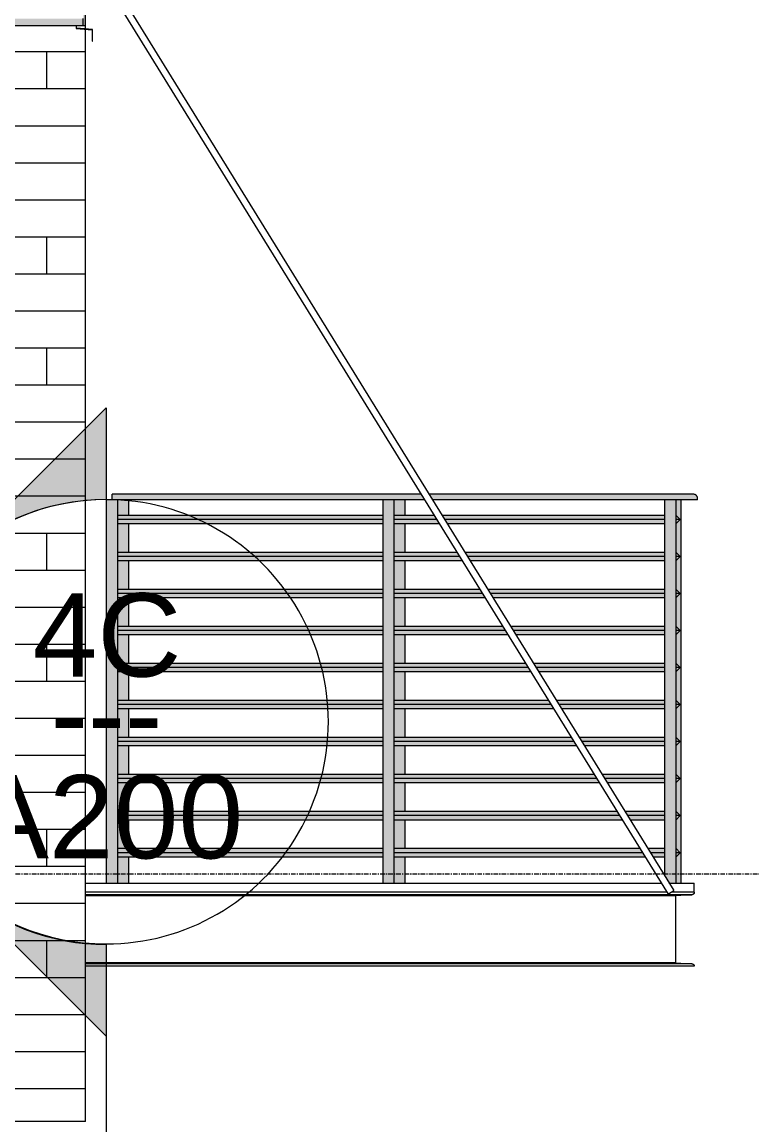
# Model space of a CAD drawing. Header units: inches. Extents: x 9661 to 16490, y -393 to 647.
# Drawn here: x 12111.2 to 12190.1, y 108.9 to 228 of the extents above; entities that cross this region are included whole.
import ezdxf

# ---------------------------------------------------------------- set-up
doc = ezdxf.new("R2010")
doc.units = ezdxf.units.IN
doc.header["$MEASUREMENT"] = 0
doc.linetypes.add('Grid Line 1_2_', pattern=[0.8749999999999999, 0.4999999999999999, -0.125, 0.125, -0.125])
for name, color, linetype, lineweight in [('A-CLNG', 13, 'Continuous', 13), ('A-CLNG-1', 55, 'Continuous', 9), ('A-CLNG-3', 13, 'Continuous', 9), ('A-FLOR-4', 55, 'Continuous', 9), ('A-FLOR-HRAL-1', 7, 'Continuous', 9), ('A-FLOR-HRAL-2', 55, 'Continuous', 9), ('A-FLOR-HRAL-4', 9, 'Continuous', 9), ('A-FLOR-LEVL-1', 51, 'Grid Line 1_2_', 9), ('A-WALL-11', 113, 'Continuous', 9), ('A-WALL-5', 55, 'Continuous', 9), ('A-WALL-7', 251, 'Continuous', 5), ('A-WALL-PATT-1', 55, 'Continuous', 9), ('G-ANNO-SYMB', 111, 'Continuous', 9), ('S-BEAM-3', 55, 'Continuous', 9)]:
    doc.layers.add(name, color=color, linetype=linetype, lineweight=lineweight)
doc.styles.add('Arial', font='arial.ttf', dxfattribs={"height": 8.999999999999991})
doc.styles.add('Century Gothic', font='ufonts.com_century-gothic.ttf', dxfattribs={"height": 8.999999999999991})

# ---------------------------------------------------------------- blocks, each defined once
blk = doc.blocks.new('Basic Wall _ EXT - FIBER CEMENT - LARGE - ___-2505162-BUILDING SECTION - EAST_WEST - LOOKING NORTH')
at = {"layer": 'A-WALL-5'}
for p, q in [((12117.08939611049, 227.6249999999442), (12117.08939611049, 227.3102801826326)), ((12117.12064611049, 227.3389155318204), (12117.12064611049, 227.6249999999442)), ((12117.08939611049, 227.3102801826326), (12118.80814611049, 227.1599090421971)), ((12118.83939611049, 227.1885443913852), (12117.12064611049, 227.3389155318204)), ((12118.80814611049, 227.1599090421971), (12118.80814611049, 225.9385443913852)), ((12118.83939611049, 225.9385443913852), (12118.83939611049, 227.1885443913852)), ((12118.80814611049, 225.9385443913852), (12118.83939611049, 225.9385443913852))]:
    blk.add_line(p, q, dxfattribs=at)
blk = doc.blocks.new('Railing - Baluster_01-2700443-BUILDING SECTION - EAST_WEST - LOOKING NORTH')
at = {"layer": 'A-FLOR-HRAL-4'}
h = blk.add_hatch(color=256, dxfattribs=at)
h.paths.add_polyline_path([(12151.39549847273, 266.9999999999443), (12152.57660083494, 266.9999999999443), (12152.57660083494, 269.8034791117408), (12151.39549847273, 269.8034791117408)], flags=0)
h.paths.add_polyline_path([(12151.39549847273, 270.7499999999442), (12152.57660083494, 270.7499999999442), (12152.57660083494, 273.8034791117408), (12151.39549847273, 273.8034791117408)], flags=0)
h.paths.add_polyline_path([(12152.57660083494, 274.7499999999443), (12152.57660083494, 277.8034791117409), (12151.39549847273, 277.8034791117409), (12151.39549847273, 274.7499999999443)], flags=0)
h.paths.add_polyline_path([(12151.39549847273, 278.7499999999442), (12152.57660083494, 278.7499999999442), (12152.57660083494, 281.8034791117408), (12151.39549847273, 281.8034791117408)], flags=0)
h.paths.add_polyline_path([(12151.39549847273, 282.7499999999442), (12152.57660083494, 282.7499999999442), (12152.57660083494, 285.803479111741), (12151.39549847273, 285.803479111741)], flags=0)
h.paths.add_polyline_path([(12152.57660083494, 286.7499999999443), (12152.57660083494, 289.8034791117409), (12151.39549847273, 289.8034791117409), (12151.39549847273, 286.7499999999443)], flags=0)
h.paths.add_polyline_path([(12151.39549847273, 290.7499999999442), (12152.57660083494, 290.7499999999442), (12152.57660083494, 293.803479111741), (12151.39549847273, 293.803479111741)], flags=0)
h.paths.add_polyline_path([(12151.39549847273, 294.7499999999442), (12152.57660083494, 294.7499999999442), (12152.57660083494, 297.803479111741), (12151.39549847273, 297.803479111741)], flags=0)
h.paths.add_polyline_path([(12151.39549847273, 298.7499999999442), (12152.57660083494, 298.7499999999442), (12152.57660083494, 301.8034791117408), (12151.39549847273, 301.8034791117408), (12151.39549847273, 299.6437905928996)], flags=0)
h.paths.add_polyline_path([(12152.57660083494, 302.7499999999444), (12152.57660083494, 305.803479111741), (12151.39549847273, 305.803479111741), (12151.39549847273, 302.7499999999444), (12151.96903900601, 302.7499999999444)], flags=0)
h.paths.add_polyline_path([(12152.57660083494, 306.7499999999442), (12152.57660083494, 308.4048363118051), (12151.39549847273, 308.4048363118051), (12151.39549847273, 306.7499999999442), (12151.96903900601, 306.7499999999442)], flags=0)
at = {"layer": 'A-FLOR-HRAL-2'}
for p, q in [((12152.57660083494, 308.4048363118048), (12152.57660083494, 306.7499999999438)), ((12152.57660083494, 305.8034791117411), (12152.57660083494, 302.7499999999438)), ((12152.57660083494, 301.8034791117411), (12152.57660083494, 298.7499999999439)), ((12152.57660083494, 297.8034791117411), (12152.57660083494, 294.7499999999438)), ((12152.57660083494, 293.803479111741), (12152.57660083494, 290.7499999999438)), ((12152.57660083494, 289.8034791117411), (12152.57660083494, 286.7499999999439)), ((12152.57660083494, 285.8034791117411), (12152.57660083494, 282.7499999999438)), ((12152.57660083494, 281.803479111741), (12152.57660083494, 278.7499999999438)), ((12152.57660083494, 277.8034791117412), (12152.57660083494, 274.749999999944)), ((12152.57660083494, 273.8034791117411), (12152.57660083494, 270.7499999999437)), ((12152.57660083494, 269.8034791117411), (12152.57660083494, 266.9999999999439))]:
    blk.add_line(p, q, dxfattribs=at)
blk = doc.blocks.new('Railing - Baluster_01-V124-BUILDING SECTION - EAST_WEST - LOOKING NORTH')
at = {"layer": 'A-FLOR-HRAL-4'}
blk.add_hatch(color=256, dxfattribs=at).paths.add_polyline_path([(12182.42994729162, 266.9999999999443), (12182.42994729162, 308.4048363118049), (12181.83939611051, 308.4048363118049), (12181.83939611051, 306.7499999999442), (12182.31265655462, 306.2767395558431), (12181.83939611051, 305.803479111741), (12181.83939611052, 302.7499999999444), (12182.31265655462, 302.276739555843), (12181.83939611052, 301.8034791117408), (12181.83939611052, 298.7499999999442), (12182.31265655462, 298.276739555843), (12181.83939611052, 297.803479111741), (12181.83939611052, 294.7499999999442), (12182.31265655462, 294.2767395558431), (12181.83939611052, 293.803479111741), (12181.83939611052, 290.7499999999442), (12182.31265655462, 290.276739555843), (12181.83939611052, 289.8034791117409), (12181.83939611052, 286.7499999999443), (12182.31265655462, 286.276739555843), (12181.83939611052, 285.803479111741), (12181.83939611052, 282.7499999999442), (12182.31265655462, 282.2767395558431), (12181.83939611052, 281.8034791117408), (12181.83939611052, 278.7499999999442), (12182.31265655462, 278.276739555843), (12181.83939611052, 277.8034791117409), (12181.83939611052, 274.7499999999443), (12182.31265655462, 274.276739555843), (12181.83939611052, 273.8034791117408), (12181.83939611052, 270.7499999999442), (12182.31265655462, 270.2767395558431), (12181.83939611052, 269.8034791117408), (12181.83939611052, 266.9999999999443), (12182.31265655462, 266.9999999999443)], flags=0)
at = {"layer": 'A-FLOR-HRAL-2'}
blk.add_line((12182.42994729162, 266.999999999944), (12182.42994729162, 308.4048363118048), dxfattribs=at)
blk = doc.blocks.new('Railing - Baluster_01-V125-BUILDING SECTION - EAST_WEST - LOOKING NORTH')
at = {"layer": 'A-FLOR-HRAL-4'}
blk.add_hatch(color=256, dxfattribs=at).paths.add_polyline_path([(12151.39549847273, 266.9999999999443), (12151.39549847273, 308.4048363118051), (12150.21439611053, 308.4048363118051), (12150.21439611053, 266.9999999999443)], flags=0)
at = {"layer": 'A-FLOR-HRAL-2'}
for p, q in [((12150.21439611053, 266.9999999999441), (12150.21439611053, 308.4048363118048)), ((12151.39549847273, 308.4048363118048), (12151.39549847273, 266.9999999999439))]:
    blk.add_line(p, q, dxfattribs=at)
blk = doc.blocks.new('Railing - Baluster_01-V126-BUILDING SECTION - EAST_WEST - LOOKING NORTH')
at = {"layer": 'A-FLOR-HRAL-4'}
blk.add_hatch(color=256, dxfattribs=at).paths.add_polyline_path([(12181.50892399694, 266.9999999999443), (12181.83939611051, 266.9999999999443), (12181.83939611051, 308.4048363118049), (12180.65829374831, 308.4048363118049), (12180.65829374831, 267.8180114331251), (12181.18987217022, 266.9999999999443), (12181.43197477271, 266.9999999999443)], flags=0)
at = {"layer": 'A-FLOR-HRAL-2'}
for p, q in [((12180.65829374831, 267.8176209059636), (12180.65829374831, 308.4048363118048)), ((12181.83939611052, 308.4048363118048), (12181.83939611052, 266.999999999944))]:
    blk.add_line(p, q, dxfattribs=at)
blk = doc.blocks.new('Railing - Baluster_01-V127-BUILDING SECTION - EAST_WEST - LOOKING NORTH')
at = {"layer": 'A-FLOR-HRAL-4'}
blk.add_hatch(color=256, dxfattribs=at).paths.add_polyline_path([(12121.54215201605, 266.9999999999444), (12121.54215201605, 308.4048363118051), (12120.36104965385, 308.4048363118051), (12120.36104965385, 266.9999999999444)], flags=0)
at = {"layer": 'A-FLOR-HRAL-2'}
for p, q in [((12120.36104965385, 266.9999999999442), (12120.36104965385, 308.404836311805)), ((12120.95160083495, 308.404836311805), (12120.36104965385, 308.404836311805)), ((12121.54215201605, 308.404836311805), (12121.54215201605, 266.9999999999442))]:
    blk.add_line(p, q, dxfattribs=at)
blk = doc.blocks.new('Railing - Railing-3286869-BUILDING SECTION - EAST_WEST - LOOKING NORTH')
at = {"layer": 'A-FLOR-HRAL-1'}
h = blk.add_hatch(color=256, dxfattribs=at)
h.paths.add_polyline_path([(12181.8393961105, 176.5275590550625), (12184.20160083491, 176.5275590550625), (12184.13830575009, 176.7637795275039), (12183.96538036251, 176.9367049151181), (12183.72915989003, 176.9999999999441), (12155.24630319623, 176.9624380313074), (12155.51489705813, 176.5275590550624), (12181.2488449294, 176.5275590550625)], flags=0)
h.paths.add_polyline_path([(12120.95160083494, 176.5275590550623), (12154.63337883303, 176.5275590550624), (12154.34158561047, 176.999999999944), (12120.95160083494, 176.98390196512), (12120.95160083494, 176.6498357692841)], flags=0)
h = blk.add_hatch(color=256, dxfattribs=at)
h.paths.add_polyline_path([(12142.11097650601, 176.4048363118049), (12154.70917595673, 176.4048363118049), (12154.63337883303, 176.5275590550624), (12120.95160083494, 176.5275590550623), (12120.95160083494, 176.4048363118048), (12122.72325437825, 176.4048363118048)], flags=0)
h.paths.add_polyline_path([(12155.59069418182, 176.4048363118049), (12184.20160083491, 176.404836311805), (12184.20160083491, 176.5275590550625), (12155.51489705813, 176.5275590550624)], flags=0)
h = blk.add_hatch(color=256, dxfattribs=at)
h.paths.add_polyline_path([(12152.57660083493, 174.2767395558429), (12156.02355020198, 174.2767395558429), (12155.73125083294, 174.7499999999444), (12151.39549847272, 174.7499999999444), (12151.39549847272, 174.2767395558429), (12151.96903900601, 174.2767395558429)], flags=0)
h.paths.add_polyline_path([(12182.31265655461, 174.276739555843), (12181.8393961105, 174.7499999999444), (12181.8393961105, 174.276739555843)], flags=0)
h.paths.add_polyline_path([(12122.39485150601, 174.2767395558429), (12150.21439611052, 174.2767395558429), (12150.21439611052, 174.7499999999444), (12121.54215201604, 174.7499999999443), (12121.54215201604, 174.2767395558429)], flags=0)
h.paths.add_polyline_path([(12180.6582937483, 174.276739555843), (12180.6582937483, 174.7499999999444), (12156.61276905803, 174.7499999999444), (12156.90506842708, 174.2767395558429), (12161.82710150601, 174.2767395558429)], flags=0)
h = blk.add_hatch(color=256, dxfattribs=at)
h.paths.add_polyline_path([(12151.96903900601, 173.8034791117415), (12156.31584957102, 173.8034791117415), (12156.02355020198, 174.2767395558429), (12151.39549847272, 174.2767395558429), (12151.39549847272, 173.8034791117415)], flags=0)
h.paths.add_polyline_path([(12122.72325437825, 173.8034791117415), (12150.21439611052, 173.8034791117415), (12150.21439611052, 174.2767395558429), (12121.54215201604, 174.2767395558429), (12121.54215201604, 173.8034791117415), (12122.39485150601, 173.8034791117415)], flags=0)
h.paths.add_polyline_path([(12181.8393961105, 173.8034791117416), (12182.31265655461, 174.276739555843), (12181.8393961105, 174.276739555843)], flags=0)
h.paths.add_polyline_path([(12161.82710150601, 173.8034791117415), (12180.6582937483, 173.8034791117416), (12180.6582937483, 174.276739555843), (12156.90506842708, 174.2767395558429), (12157.19736779612, 173.8034791117415)], flags=0)
h = blk.add_hatch(color=256, dxfattribs=at)
h.paths.add_polyline_path([(12121.54215201604, 170.2767395558429), (12150.21439611052, 170.276739555843), (12150.21439611052, 170.7499999999442), (12121.54215201604, 170.7499999999442)], flags=0)
h.paths.add_polyline_path([(12182.31265655461, 170.2767395558431), (12181.8393961105, 170.7499999999443), (12181.8393961105, 170.2767395558431)], flags=0)
h.paths.add_polyline_path([(12180.6582937483, 170.2767395558431), (12180.6582937483, 170.7499999999443), (12159.0832850091, 170.7499999999442), (12159.37558437814, 170.276739555843), (12161.82710150601, 170.276739555843)], flags=0)
h.paths.add_polyline_path([(12151.39549847272, 170.276739555843), (12158.49406615305, 170.276739555843), (12158.20176678401, 170.7499999999442), (12151.39549847272, 170.7499999999442)], flags=0)
h = blk.add_hatch(color=256, dxfattribs=at)
h.paths.add_polyline_path([(12121.54215201604, 169.8034791117415), (12150.21439611052, 169.8034791117416), (12150.21439611052, 170.276739555843), (12121.54215201604, 170.2767395558429)], flags=0)
h.paths.add_polyline_path([(12181.8393961105, 169.8034791117417), (12182.31265655461, 170.2767395558431), (12181.8393961105, 170.2767395558431)], flags=0)
h.paths.add_polyline_path([(12161.82710150601, 169.8034791117416), (12180.6582937483, 169.8034791117417), (12180.6582937483, 170.2767395558431), (12159.37558437814, 170.276739555843), (12159.66788374718, 169.8034791117416)], flags=0)
h.paths.add_polyline_path([(12151.39549847272, 169.8034791117416), (12158.78636552209, 169.8034791117416), (12158.49406615305, 170.276739555843), (12151.39549847272, 170.276739555843)], flags=0)
h = blk.add_hatch(color=256, dxfattribs=at)
h.paths.add_polyline_path([(12151.39549847272, 166.2767395558431), (12160.96458210411, 166.276739555843), (12160.67228273507, 166.7499999999443), (12151.39549847272, 166.7499999999443)], flags=0)
h.paths.add_polyline_path([(12182.31265655461, 166.2767395558431), (12181.8393961105, 166.7499999999444), (12181.8393961105, 166.2767395558431)], flags=0)
h.paths.add_polyline_path([(12122.39485150601, 166.276739555843), (12150.21439611052, 166.2767395558431), (12150.21439611052, 166.7499999999443), (12121.54215201604, 166.7499999999442), (12121.54215201604, 166.276739555843)], flags=0)
h.paths.add_polyline_path([(12180.6582937483, 166.2767395558431), (12180.6582937483, 166.7499999999444), (12161.55380096017, 166.7499999999443), (12161.84610032921, 166.276739555843)], flags=0)
h = blk.add_hatch(color=256, dxfattribs=at)
h.paths.add_polyline_path([(12121.54215201604, 165.8034791117416), (12150.21439611052, 165.8034791117416), (12150.21439611052, 166.2767395558431), (12121.54215201604, 166.276739555843)], flags=0)
h.paths.add_polyline_path([(12181.8393961105, 165.8034791117417), (12182.31265655461, 166.2767395558431), (12181.8393961105, 166.2767395558431)], flags=0)
h.paths.add_polyline_path([(12180.6582937483, 165.8034791117417), (12180.6582937483, 166.2767395558431), (12161.84610032921, 166.276739555843), (12162.13839969825, 165.8034791117416)], flags=0)
h.paths.add_polyline_path([(12151.39549847272, 165.8034791117416), (12161.25688147315, 165.8034791117416), (12160.96458210411, 166.276739555843), (12151.39549847272, 166.2767395558431)], flags=0)
h = blk.add_hatch(color=256, dxfattribs=at)
h.paths.add_polyline_path([(12121.54215201604, 162.2767395558429), (12150.21439611052, 162.2767395558429), (12150.21439611052, 162.7499999999442), (12121.54215201604, 162.7499999999441)], flags=0)
h.paths.add_polyline_path([(12182.31265655461, 162.276739555843), (12181.8393961105, 162.7499999999443), (12181.8393961105, 162.276739555843)], flags=0)
h.paths.add_polyline_path([(12180.6582937483, 162.276739555843), (12180.6582937483, 162.7499999999443), (12164.02431691123, 162.7499999999442), (12164.31661628027, 162.2767395558429)], flags=0)
h.paths.add_polyline_path([(12151.39549847272, 162.2767395558429), (12163.43509805518, 162.2767395558429), (12163.14279868614, 162.7499999999442), (12151.39549847272, 162.7499999999442)], flags=0)
h = blk.add_hatch(color=256, dxfattribs=at)
h.paths.add_polyline_path([(12121.54215201604, 161.8034791117415), (12150.21439611052, 161.8034791117415), (12150.21439611052, 162.2767395558429), (12121.54215201604, 162.2767395558429)], flags=0)
h.paths.add_polyline_path([(12181.8393961105, 161.8034791117416), (12182.31265655461, 162.276739555843), (12181.8393961105, 162.276739555843)], flags=0)
h.paths.add_polyline_path([(12180.6582937483, 161.8034791117416), (12180.6582937483, 162.276739555843), (12164.31661628027, 162.2767395558429), (12164.60891564931, 161.8034791117415)], flags=0)
h.paths.add_polyline_path([(12152.57660083493, 161.8034791117415), (12163.72739742422, 161.8034791117415), (12163.43509805518, 162.2767395558429), (12151.39549847272, 162.2767395558429), (12151.39549847272, 161.8034791117415)], flags=0)
h = blk.add_hatch(color=256, dxfattribs=at)
h.paths.add_polyline_path([(12181.8393961105, 158.2767395558431), (12182.31265655461, 158.2767395558431), (12181.8393961105, 158.7499999999443)], flags=0)
h.paths.add_polyline_path([(12122.39485150601, 158.2767395558429), (12150.21439611052, 158.276739555843), (12150.21439611052, 158.7499999999442), (12121.54215201604, 158.7499999999442), (12121.54215201604, 158.2767395558429)], flags=0)
h.paths.add_polyline_path([(12166.78713223134, 158.2767395558429), (12180.6582937483, 158.2767395558431), (12180.6582937483, 158.7499999999443), (12166.4948328623, 158.7499999999442)], flags=0)
h.paths.add_polyline_path([(12151.39549847272, 158.276739555843), (12165.90561400624, 158.2767395558429), (12165.6133146372, 158.7499999999442), (12151.39549847272, 158.7499999999442)], flags=0)
h = blk.add_hatch(color=256, dxfattribs=at)
h.paths.add_polyline_path([(12121.54215201604, 157.8034791117414), (12150.21439611052, 157.8034791117414), (12150.21439611052, 158.276739555843), (12121.54215201604, 158.2767395558429)], flags=0)
h.paths.add_polyline_path([(12181.8393961105, 157.8034791117415), (12182.31265655461, 158.2767395558431), (12181.8393961105, 158.2767395558431)], flags=0)
h.paths.add_polyline_path([(12180.6582937483, 157.8034791117415), (12180.6582937483, 158.2767395558431), (12166.78713223134, 158.2767395558429), (12167.07943160038, 157.8034791117414)], flags=0)
h.paths.add_polyline_path([(12152.57660083493, 157.8034791117414), (12166.19791337528, 157.8034791117414), (12165.90561400624, 158.2767395558429), (12151.39549847272, 158.276739555843), (12151.39549847272, 157.8034791117414)], flags=0)
h = blk.add_hatch(color=256, dxfattribs=at)
h.paths.add_polyline_path([(12121.54215201604, 154.2767395558428), (12150.21439611052, 154.2767395558429), (12150.21439611052, 154.7499999999443), (12121.54215201604, 154.7499999999442)], flags=0)
h.paths.add_polyline_path([(12182.31265655461, 154.276739555843), (12181.8393961105, 154.7499999999444), (12181.8393961105, 154.276739555843)], flags=0)
h.paths.add_polyline_path([(12180.6582937483, 154.276739555843), (12180.6582937483, 154.7499999999444), (12168.96534881336, 154.7499999999442), (12169.2576481824, 154.2767395558428)], flags=0)
h.paths.add_polyline_path([(12151.39549847272, 154.2767395558429), (12168.37612995731, 154.2767395558428), (12168.08383058827, 154.7499999999442), (12151.39549847272, 154.7499999999443)], flags=0)
h = blk.add_hatch(color=256, dxfattribs=at)
h.paths.add_polyline_path([(12121.54215201604, 153.8034791117416), (12150.21439611052, 153.8034791117416), (12150.21439611052, 154.2767395558429), (12121.54215201604, 154.2767395558428)], flags=0)
h.paths.add_polyline_path([(12181.8393961105, 153.8034791117417), (12182.31265655461, 154.276739555843), (12181.8393961105, 154.276739555843)], flags=0)
h.paths.add_polyline_path([(12180.6582937483, 153.8034791117417), (12180.6582937483, 154.276739555843), (12169.2576481824, 154.2767395558428), (12169.54994755144, 153.8034791117416)], flags=0)
h.paths.add_polyline_path([(12151.39549847272, 153.8034791117416), (12168.66842932635, 153.8034791117416), (12168.37612995731, 154.2767395558428), (12151.39549847272, 154.2767395558429)], flags=0)
h = blk.add_hatch(color=256, dxfattribs=at)
h.paths.add_polyline_path([(12152.57660083493, 150.2767395558429), (12170.84664590838, 150.2767395558429), (12170.55434653933, 150.7499999999441), (12151.39549847272, 150.7499999999442), (12151.39549847272, 150.2767395558429)], flags=0)
h.paths.add_polyline_path([(12182.31265655461, 150.276739555843), (12181.8393961105, 150.7499999999443), (12181.8393961105, 150.276739555843)], flags=0)
h.paths.add_polyline_path([(12122.39485150601, 150.2767395558429), (12150.21439611052, 150.2767395558429), (12150.21439611052, 150.7499999999442), (12121.54215201604, 150.7499999999441), (12121.54215201604, 150.2767395558429)], flags=0)
h.paths.add_polyline_path([(12180.6582937483, 150.276739555843), (12180.6582937483, 150.7499999999443), (12171.43586476443, 150.7499999999441), (12171.72816413347, 150.2767395558429)], flags=0)
h = blk.add_hatch(color=256, dxfattribs=at)
h.paths.add_polyline_path([(12181.8393961105, 149.8034791117416), (12182.31265655461, 150.276739555843), (12181.8393961105, 150.276739555843)], flags=0)
h.paths.add_polyline_path([(12122.72325437825, 149.8034791117415), (12150.21439611052, 149.8034791117415), (12150.21439611052, 150.2767395558429), (12121.54215201604, 150.2767395558429), (12121.54215201604, 149.8034791117415), (12122.39485150601, 149.8034791117415)], flags=0)
h.paths.add_polyline_path([(12180.6582937483, 149.8034791117416), (12180.6582937483, 150.276739555843), (12171.72816413347, 150.2767395558429), (12172.02046350251, 149.8034791117414)], flags=0)
h.paths.add_polyline_path([(12161.82710150601, 149.8034791117415), (12171.13894527741, 149.8034791117414), (12170.84664590838, 150.2767395558429), (12151.39549847272, 150.2767395558429), (12151.39549847272, 149.8034791117415), (12152.57660083493, 149.8034791117415)], flags=0)
h = blk.add_hatch(color=256, dxfattribs=at)
h.paths.add_polyline_path([(12121.54215201604, 146.2767395558429), (12150.21439611052, 146.276739555843), (12150.21439611052, 146.7499999999442), (12121.54215201604, 146.7499999999442)], flags=0)
h.paths.add_polyline_path([(12182.31265655461, 146.2767395558431), (12181.8393961105, 146.7499999999443), (12181.8393961105, 146.2767395558431)], flags=0)
h.paths.add_polyline_path([(12180.6582937483, 146.2767395558431), (12180.6582937483, 146.7499999999443), (12173.9063807155, 146.7499999999443), (12174.19868008454, 146.2767395558431)], flags=0)
h.paths.add_polyline_path([(12151.39549847272, 146.276739555843), (12173.31716185944, 146.2767395558429), (12173.0248624904, 146.7499999999442), (12151.39549847272, 146.7499999999442)], flags=0)
h = blk.add_hatch(color=256, dxfattribs=at)
h.paths.add_polyline_path([(12181.8393961105, 145.8034791117415), (12182.31265655461, 146.2767395558431), (12181.8393961105, 146.2767395558431)], flags=0)
h.paths.add_polyline_path([(12122.72325437825, 145.8034791117414), (12150.21439611052, 145.8034791117414), (12150.21439611052, 146.276739555843), (12121.54215201604, 146.2767395558429), (12121.54215201604, 145.8034791117414), (12122.39485150601, 145.8034791117414)], flags=0)
h.paths.add_polyline_path([(12180.6582937483, 145.8034791117415), (12180.6582937483, 146.2767395558431), (12174.19868008454, 146.2767395558431), (12174.49097945358, 145.8034791117415)], flags=0)
h.paths.add_polyline_path([(12161.82710150601, 145.8034791117414), (12173.60946122848, 145.8034791117413), (12173.31716185944, 146.2767395558429), (12151.39549847272, 146.276739555843), (12151.39549847272, 145.8034791117414), (12152.57660083493, 145.8034791117414)], flags=0)
h = blk.add_hatch(color=256, dxfattribs=at)
h.paths.add_polyline_path([(12161.82710150601, 142.2767395558429), (12175.78767781051, 142.276739555843), (12175.49537844147, 142.7499999999444), (12151.39549847272, 142.7499999999443), (12151.39549847272, 142.2767395558429), (12152.57660083493, 142.2767395558429)], flags=0)
h.paths.add_polyline_path([(12182.31265655461, 142.276739555843), (12181.8393961105, 142.7499999999444), (12181.8393961105, 142.276739555843)], flags=0)
h.paths.add_polyline_path([(12150.21439611052, 142.2767395558429), (12150.21439611052, 142.7499999999443), (12121.54215201604, 142.7499999999442), (12121.54215201604, 142.2767395558428), (12122.72325437825, 142.2767395558428)], flags=0)
h.paths.add_polyline_path([(12180.6582937483, 142.276739555843), (12180.6582937483, 142.7499999999444), (12176.37689666656, 142.7499999999444), (12176.6691960356, 142.276739555843)], flags=0)
h = blk.add_hatch(color=256, dxfattribs=at)
h.paths.add_polyline_path([(12161.82710150601, 141.8034791117414), (12176.07997717955, 141.8034791117416), (12175.78767781051, 142.276739555843), (12151.39549847272, 142.2767395558429), (12151.39549847272, 141.8034791117415), (12152.57660083493, 141.8034791117415)], flags=0)
h.paths.add_polyline_path([(12150.21439611052, 141.8034791117415), (12150.21439611052, 142.2767395558429), (12121.54215201604, 142.2767395558428), (12121.54215201604, 141.8034791117414), (12122.72325437825, 141.8034791117414)], flags=0)
h.paths.add_polyline_path([(12181.8393961105, 141.8034791117416), (12182.31265655461, 142.276739555843), (12181.8393961105, 142.276739555843)], flags=0)
h.paths.add_polyline_path([(12180.6582937483, 141.8034791117416), (12180.6582937483, 142.276739555843), (12176.6691960356, 142.276739555843), (12176.96149540464, 141.8034791117416)], flags=0)
h = blk.add_hatch(color=256, dxfattribs=at)
h.paths.add_polyline_path([(12121.54215201604, 138.2767395558429), (12150.21439611052, 138.276739555843), (12150.21439611052, 138.7499999999442), (12121.54215201604, 138.7499999999441)], flags=0)
h.paths.add_polyline_path([(12182.31265655461, 138.276739555843), (12181.8393961105, 138.7499999999443), (12181.8393961105, 138.276739555843)], flags=0)
h.paths.add_polyline_path([(12180.6582937483, 138.276739555843), (12180.6582937483, 138.7499999999443), (12178.84741261763, 138.7499999999443), (12179.13971198667, 138.276739555843)], flags=0)
h.paths.add_polyline_path([(12171.68516400601, 138.2767395558429), (12178.25819376157, 138.276739555843), (12177.96589439253, 138.7499999999443), (12151.39549847272, 138.7499999999442), (12151.39549847272, 138.276739555843), (12161.82710150601, 138.2767395558429)], flags=0)
h = blk.add_hatch(color=256, dxfattribs=at)
h.paths.add_polyline_path([(12161.82710150601, 137.8034791117415), (12178.55049313061, 137.8034791117416), (12178.25819376157, 138.276739555843), (12151.39549847272, 138.276739555843), (12151.39549847272, 137.8034791117416), (12152.57660083493, 137.8034791117416)], flags=0)
h.paths.add_polyline_path([(12150.21439611052, 137.8034791117416), (12150.21439611052, 138.276739555843), (12121.54215201604, 138.2767395558429), (12121.54215201604, 137.8034791117415), (12122.72325437825, 137.8034791117415)], flags=0)
h.paths.add_polyline_path([(12181.8393961105, 137.8034791117416), (12182.31265655461, 138.276739555843), (12181.8393961105, 138.276739555843)], flags=0)
h.paths.add_polyline_path([(12179.43201135571, 137.8034791117416), (12180.6582937483, 137.8034791117416), (12180.6582937483, 138.276739555843), (12179.13971198667, 138.276739555843), (12179.22942967699, 138.1314780928995)], flags=0)
at = {"layer": 'A-FLOR-HRAL-2'}
for p, q in [((12154.35660411303, 176.9999999999442), (12120.95160083494, 176.9999999999441)), ((12120.95160083494, 176.5275590550623), (12120.95160083494, 176.9999999999442)), ((12120.95160083494, 176.4048363118051), (12120.95160083494, 176.5275590550623)), ((12154.72419445929, 176.404836311805), (12120.95160083494, 176.4048363118051)), ((12183.72915989003, 176.9999999999441), (12155.208085333, 176.9999999999442)), ((12184.20160083491, 176.4048363118049), (12155.57567567925, 176.404836311805)), ((12184.20160083491, 176.4048363118049), (12184.20160083491, 176.5275590550621)), ((12121.54215201604, 174.7499999999443), (12150.21439611052, 174.7499999999442)), ((12150.21439611052, 174.2767395558429), (12121.54215201604, 174.276739555843)), ((12151.39549847272, 174.7499999999442), (12155.73125083294, 174.7499999999441)), ((12156.02355020198, 174.2767395558429), (12151.39549847272, 174.2767395558429)), ((12156.60678493769, 174.7499999999441), (12180.6582937483, 174.749999999944)), ((12180.6582937483, 174.2767395558428), (12156.89915411743, 174.2767395558429)), ((12182.3126565546, 174.2767395558431), (12181.8393961105, 174.7499999999439)), ((12181.8393961105, 173.8034791117416), (12182.31265655461, 174.2767395558433)), ((12182.3126565546, 174.2767395558428), (12181.8393961105, 174.2767395558428)), ((12150.21439611052, 173.8034791117417), (12121.54215201604, 173.8034791117418)), ((12156.31584957102, 173.8034791117416), (12151.39549847272, 173.8034791117417)), ((12180.6582937483, 173.8034791117416), (12157.19152329717, 173.8034791117416)), ((12121.54215201604, 170.7499999999442), (12150.21439611052, 170.7499999999442)), ((12151.39549847272, 170.7499999999442), (12158.20176678401, 170.7499999999441)), ((12159.07789092919, 170.7499999999441), (12180.6582937483, 170.749999999944)), ((12182.3126565546, 170.2767395558431), (12181.8393961105, 170.7499999999439)), ((12150.21439611052, 170.2767395558429), (12121.54215201604, 170.276739555843)), ((12150.21439611052, 169.8034791117417), (12121.54215201604, 169.8034791117418)), ((12158.49406615304, 170.2767395558429), (12151.39549847272, 170.2767395558429)), ((12158.78636552209, 169.8034791117416), (12151.39549847272, 169.8034791117417)), ((12180.6582937483, 170.2767395558428), (12159.37026010893, 170.2767395558429)), ((12180.6582937483, 169.8034791117416), (12159.66262928867, 169.8034791117416)), ((12181.8393961105, 169.8034791117416), (12182.31265655461, 170.2767395558433)), ((12182.3126565546, 170.2767395558428), (12181.8393961105, 170.2767395558428)), ((12121.54215201604, 166.7499999999442), (12150.21439611052, 166.7499999999441)), ((12150.21439611052, 166.2767395558429), (12121.54215201604, 166.276739555843)), ((12150.21439611052, 165.8034791117416), (12121.54215201604, 165.8034791117418)), ((12151.39549847272, 166.7499999999441), (12160.67228273507, 166.7499999999441)), ((12160.96458210411, 166.2767395558429), (12151.39549847272, 166.2767395558429)), ((12161.25688147315, 165.8034791117416), (12151.39549847272, 165.8034791117416)), ((12161.54899692069, 166.7499999999441), (12180.6582937483, 166.749999999944)), ((12180.6582937483, 166.2767395558428), (12161.84136610043, 166.2767395558429)), ((12180.6582937483, 165.8034791117416), (12162.13373528017, 165.8034791117416)), ((12182.3126565546, 166.2767395558431), (12181.8393961105, 166.7499999999439)), ((12181.8393961105, 165.8034791117416), (12182.31265655461, 166.2767395558433)), ((12182.3126565546, 166.2767395558428), (12181.8393961105, 166.2767395558428)), ((12121.54215201604, 162.7499999999443), (12150.21439611052, 162.7499999999442)), ((12150.21439611052, 162.2767395558429), (12121.54215201604, 162.276739555843)), ((12151.39549847272, 162.7499999999442), (12163.14279868614, 162.7499999999441)), ((12163.43509805518, 162.2767395558429), (12151.39549847272, 162.2767395558429)), ((12164.02010291219, 162.7499999999441), (12180.6582937483, 162.749999999944)), ((12180.6582937483, 162.2767395558428), (12164.31247209193, 162.2767395558429)), ((12182.3126565546, 162.2767395558431), (12181.8393961105, 162.7499999999439)), ((12181.8393961105, 161.8034791117416), (12182.31265655461, 162.2767395558433)), ((12182.3126565546, 162.2767395558428), (12181.8393961105, 162.2767395558428)), ((12150.21439611052, 161.8034791117417), (12121.54215201604, 161.8034791117418)), ((12163.72739742422, 161.8034791117416), (12151.39549847272, 161.8034791117417)), ((12180.6582937483, 161.8034791117416), (12164.60484127167, 161.8034791117416)), ((12121.54215201604, 158.7499999999442), (12150.21439611052, 158.7499999999442)), ((12151.39549847272, 158.7499999999442), (12165.6133146372, 158.7499999999441)), ((12166.49120890368, 158.7499999999441), (12180.6582937483, 158.749999999944)), ((12182.3126565546, 158.2767395558431), (12181.8393961105, 158.7499999999439)), ((12150.21439611052, 158.2767395558429), (12121.54215201604, 158.276739555843)), ((12150.21439611052, 157.8034791117417), (12121.54215201604, 157.8034791117418)), ((12165.90561400624, 158.2767395558428), (12151.39549847272, 158.2767395558429)), ((12166.19791337528, 157.8034791117416), (12151.39549847272, 157.8034791117417)), ((12180.6582937483, 158.2767395558428), (12166.78357808342, 158.2767395558428)), ((12180.6582937483, 157.8034791117416), (12167.07594726316, 157.8034791117416)), ((12181.8393961105, 157.8034791117416), (12182.31265655461, 158.2767395558433)), ((12182.3126565546, 158.2767395558428), (12181.8393961105, 158.2767395558428)), ((12121.54215201604, 154.7499999999442), (12150.21439611052, 154.7499999999441)), ((12150.21439611052, 154.2767395558429), (12121.54215201604, 154.276739555843)), ((12150.21439611052, 153.8034791117416), (12121.54215201604, 153.8034791117418)), ((12151.39549847272, 154.7499999999441), (12168.08383058827, 154.7499999999441)), ((12168.37612995731, 154.2767395558428), (12151.39549847272, 154.2767395558429)), ((12168.66842932635, 153.8034791117416), (12151.39549847272, 153.8034791117416)), ((12168.96231489518, 154.7499999999441), (12180.6582937483, 154.749999999944)), ((12180.6582937483, 154.2767395558428), (12169.25468407492, 154.2767395558428)), ((12180.6582937483, 153.8034791117416), (12169.54705325466, 153.8034791117416)), ((12182.3126565546, 154.2767395558431), (12181.8393961105, 154.7499999999439)), ((12181.8393961105, 153.8034791117416), (12182.31265655461, 154.2767395558433)), ((12182.3126565546, 154.2767395558428), (12181.8393961105, 154.2767395558428)), ((12121.54215201604, 150.7499999999443), (12150.21439611052, 150.7499999999442)), ((12150.21439611052, 150.2767395558429), (12121.54215201604, 150.276739555843)), ((12151.39549847272, 150.7499999999442), (12170.55434653933, 150.7499999999441)), ((12170.84664590837, 150.2767395558429), (12151.39549847272, 150.2767395558429)), ((12171.43342088668, 150.7499999999441), (12180.6582937483, 150.749999999944)), ((12180.6582937483, 150.2767395558428), (12171.72579006642, 150.2767395558428)), ((12182.3126565546, 150.2767395558431), (12181.8393961105, 150.7499999999439)), ((12181.8393961105, 149.8034791117416), (12182.31265655461, 150.2767395558433)), ((12182.3126565546, 150.2767395558428), (12181.8393961105, 150.2767395558428)), ((12150.21439611052, 149.8034791117417), (12121.54215201604, 149.8034791117418)), ((12171.13894527741, 149.8034791117416), (12151.39549847272, 149.8034791117417)), ((12180.6582937483, 149.8034791117416), (12172.01815924616, 149.8034791117416)), ((12121.54215201604, 146.7499999999442), (12150.21439611052, 146.7499999999442)), ((12151.39549847272, 146.7499999999442), (12173.0248624904, 146.7499999999441)), ((12173.90452687818, 146.7499999999441), (12180.6582937483, 146.749999999944)), ((12182.3126565546, 146.2767395558431), (12181.8393961105, 146.7499999999439)), ((12150.21439611052, 146.2767395558429), (12121.54215201604, 146.276739555843)), ((12150.21439611052, 145.8034791117417), (12121.54215201604, 145.8034791117418)), ((12173.31716185944, 146.2767395558428), (12151.39549847272, 146.2767395558429)), ((12173.60946122848, 145.8034791117416), (12151.39549847272, 145.8034791117417)), ((12180.6582937483, 146.2767395558428), (12174.19689605792, 146.2767395558428)), ((12180.6582937483, 145.8034791117416), (12174.48926523766, 145.8034791117416)), ((12181.8393961105, 145.8034791117416), (12182.31265655461, 146.2767395558433)), ((12182.3126565546, 146.2767395558428), (12181.8393961105, 146.2767395558428)), ((12121.54215201604, 142.7499999999442), (12150.21439611052, 142.7499999999442)), ((12150.21439611052, 142.2767395558429), (12121.54215201604, 142.276739555843)), ((12150.21439611052, 141.8034791117417), (12121.54215201604, 141.8034791117418)), ((12151.39549847272, 142.7499999999442), (12175.49537844147, 142.7499999999441)), ((12175.78767781051, 142.2767395558428), (12151.39549847272, 142.2767395558429)), ((12176.07997717955, 141.8034791117416), (12151.39549847272, 141.8034791117417)), ((12176.37563286968, 142.7499999999441), (12180.6582937483, 142.749999999944)), ((12180.6582937483, 142.2767395558428), (12176.66800204941, 142.2767395558428)), ((12180.6582937483, 141.8034791117416), (12176.96037122915, 141.8034791117416)), ((12182.3126565546, 142.2767395558431), (12181.8393961105, 142.7499999999439)), ((12181.8393961105, 141.8034791117416), (12182.31265655461, 142.2767395558433)), ((12182.3126565546, 142.2767395558428), (12181.8393961105, 142.2767395558428)), ((12121.54215201604, 138.7499999999443), (12150.21439611052, 138.7499999999442)), ((12150.21439611052, 138.2767395558429), (12121.54215201604, 138.276739555843)), ((12151.39549847272, 138.7499999999442), (12177.96589439253, 138.749999999944)), ((12178.25819376157, 138.2767395558428), (12151.39549847272, 138.2767395558429)), ((12178.84673886118, 138.749999999944), (12180.6582937483, 138.749999999944)), ((12180.6582937483, 138.2767395558428), (12179.13910804091, 138.2767395558428)), ((12182.3126565546, 138.2767395558431), (12181.8393961105, 138.7499999999439)), ((12181.8393961105, 137.8034791117416), (12182.31265655461, 138.2767395558433)), ((12182.3126565546, 138.2767395558428), (12181.8393961105, 138.2767395558428)), ((12150.21439611052, 137.8034791117417), (12121.54215201604, 137.8034791117418)), ((12178.55049313061, 137.8034791117416), (12151.39549847272, 137.8034791117417)), ((12180.6582937483, 137.8034791117416), (12179.43147722065, 137.8034791117416))]:
    blk.add_line(p, q, dxfattribs=at)
blk.add_open_spline([(12184.20160083491, 176.5275590550621), (12184.2014179925, 176.5687873051094), (12184.19354213307, 176.6306241543298), (12184.16679884764, 176.7088712822667), (12184.13949205926, 176.7644551992591), (12184.11080485642, 176.8073967713096), (12184.08444722679, 176.8392834111648), (12184.05651369668, 176.8693908813212), (12184.01753188399, 176.9034437757667), (12183.97455180162, 176.9321360752535), (12183.9384414677, 176.9515810547447), (12183.90057234935, 176.9686052803661), (12183.83211301055, 176.9918530335683), (12183.77130762076, 176.999999999944), (12183.72915989003, 176.999999999944)], degree=3, knots=[0, 0, 0, 0, 0.1666666666666667, 0.25, 0.3333333333333333, 0.4166666666666666, 0.4583333333333333, 0.5, 0.5833333333333333, 0.6666666666666666, 0.7083333333333333, 0.75, 0.8333333333333334, 1, 1, 1, 1], dxfattribs=at)
for name, p in [('Railing - Baluster_01-V127-BUILDING SECTION - EAST_WEST - LOOKING NORTH', (0, -131.9999999999999)), ('Railing - Baluster_01-2700443-BUILDING SECTION - EAST_WEST - LOOKING NORTH', (-29.85334645668945, -131.9999999999998)), ('Railing - Baluster_01-V125-BUILDING SECTION - EAST_WEST - LOOKING NORTH', (0, -131.9999999999999)), ('Railing - Baluster_01-2700443-BUILDING SECTION - EAST_WEST - LOOKING NORTH', (0, -131.9999999999999)), ('Railing - Baluster_01-V126-BUILDING SECTION - EAST_WEST - LOOKING NORTH', (0, -131.9999999999999)), ('Railing - Baluster_01-V124-BUILDING SECTION - EAST_WEST - LOOKING NORTH', (0, -131.9999999999999))]:
    blk.add_blockref(name, p)
blk = doc.blocks.new('Walls 15 - Walls 1-3286814-BUILDING SECTION - EAST_WEST - LOOKING NORTH')
at = {"layer": 'S-BEAM-3'}
for p, q in [((12119.5824213202, 237.2499815332983), (12118.08939611049, 237.2499815332983)), ((12119.5824213202, 237.2499815332985), (12119.5824213202, 233.9999815332984)), ((12181.66844991028, 134.1824726517602), (12119.5824213202, 234.7056505139311)), ((12119.5824213202, 233.9999815332984), (12119.5824213202, 230.7499815332982)), ((12119.5824213202, 233.2783887717608), (12181.03034625685, 133.7883613382004)), ((12118.08939611049, 230.7499815332982), (12119.5824213202, 230.7499815332982)), ((12181.34939808356, 133.9854169949802), (12181.04121768421, 133.7950758468802)), ((12181.62570507062, 134.156072199711), (12181.34939808356, 133.9854169949802))]:
    blk.add_line(p, q, dxfattribs=at)
blk = doc.blocks.new('Walls 19 - Walls 3-3286838-BUILDING SECTION - EAST_WEST - LOOKING NORTH')
at = {"layer": 'A-WALL-5'}
for p, q in [((12180.95868260855, 133.999999999944), (12118.08939611049, 133.9999999999442)), ((12118.08939611049, 133.7269999999442), (12183.56639611047, 133.7269999999441)), ((12183.56639611047, 133.726999999944), (12118.08939611049, 133.7269999999442)), ((12181.79642736047, 133.609374999944), (12118.08939611049, 133.6093749999442)), ((12183.83939611047, 133.999999999944), (12181.37300935385, 133.999999999944)), ((12183.5663961105, 133.726999999946), (12181.7964273605, 133.6093749999461)), ((12181.7964273605, 133.609374999944), (12181.7964273605, 126.390624999944)), ((12181.79642736047, 126.390624999944), (12118.08939611049, 126.3906249999442)), ((12181.7964273605, 126.3906249999419), (12183.5663961105, 126.2729999999419)), ((12183.56639611047, 126.2729999999439), (12118.08939611049, 126.272999999944)), ((12183.56639611047, 126.272999999944), (12118.08939611049, 126.2729999999442)), ((12183.83939611047, 125.999999999944), (12118.08939611049, 125.9999999999442))]:
    blk.add_line(p, q, dxfattribs=at)
for points, knots in [([(12183.8393961105, 133.999999999944), (12183.83929045502, 133.9761762556567), (12183.83473942584, 133.9404438325259), (12183.81928572183, 133.895228729153), (12183.80350678374, 133.8631095642205), (12183.78692897866, 133.8382957721293), (12183.77170006841, 133.8198700868421), (12183.75555116124, 133.8024724463145), (12183.73757673897, 133.7867307127767), (12183.71806227805, 133.7728467552405), (12183.69799792597, 133.7602591221787), (12183.67114893361, 133.747060095055), (12183.62585708214, 133.7317079918524), (12183.59075117671, 133.7269999999467), (12183.5663961105, 133.726999999944)], [-1, -1, -1, -1, -0.8333333333333333, -0.75, -0.6666666666666666, -0.5833333333333333, -0.5416666666666666, -0.5, -0.4166666666666666, -0.375, -0.3333333333333333, -0.25, -0.1666666666666667, 0, 0, 0, 0]), ([(12183.5663961105, 126.272999999944), (12183.59075117671, 126.2729999999413), (12183.62585708215, 126.2682920080355), (12183.67114893364, 126.2529399048329), (12183.69799792596, 126.2397408777093), (12183.71806227805, 126.2271532446474), (12183.73757673897, 126.2132692871112), (12183.75555116124, 126.1975275535736), (12183.7717000684, 126.1801299130458), (12183.78692897866, 126.1617042277586), (12183.80350678374, 126.1368904356676), (12183.81928572183, 126.1047712707349), (12183.83473942584, 126.059556167362), (12183.83929045501, 126.0238237442313), (12183.8393961105, 125.999999999944)], [-1, -1, -1, -1, -0.8333333333333333, -0.75, -0.6666666666666666, -0.625, -0.5833333333333333, -0.5, -0.4583333333333333, -0.4166666666666666, -0.3333333333333333, -0.25, -0.1666666666666667, 0, 0, 0, 0])]:
    blk.add_open_spline(points, degree=3, knots=knots, dxfattribs=at)
blk = doc.blocks.new('Section - Section Head - Filled-22785-BUILDING SECTION - EAST_WEST - LOOKING NORTH')
at = {"layer": 'G-ANNO-SYMB'}
h = blk.add_hatch(color=256, dxfattribs=at)
edge = h.paths.add_edge_path(flags=0)
edge.add_arc((10193.78939611049, 472.9348735141762), 24.03123559096271, 89.99999999999989, 132.0783950246247, ccw=False)
edge.add_line((10193.78939611049, 496.9661091051398), (10193.78939611049, 506.8759990111303))
edge.add_line((10193.78939611049, 506.8759990111303), (10177.68494075386, 490.7715436544935))
h = blk.add_hatch(color=256, dxfattribs=at)
edge = h.paths.add_edge_path(flags=0)
edge.add_line((10176.81883336202, 489.9054362626533), (10159.84827061354, 472.9348735141764))
edge.add_line((10159.84827061354, 472.9348735141764), (10169.78939611049, 472.9348735141763))
edge.add_arc((10193.78939611049, 472.9348735141759), 23.99999999999891, 134.9999999999999, 179.9999999999994, ccw=False)
h = blk.add_hatch(color=256, dxfattribs=at)
edge = h.paths.add_edge_path(flags=0)
edge.add_arc((10193.78939611049, 472.9348735141761), 23.99999999999983, 180, 225.000000000001, ccw=False)
edge.add_line((10169.78939611049, 472.9348735141763), (10159.84827061354, 472.9348735141764))
edge.add_line((10159.84827061354, 472.9348735141764), (10176.81883336202, 455.9643107656991))
h = blk.add_hatch(color=256, dxfattribs=at)
edge = h.paths.add_edge_path(flags=0)
edge.add_line((10177.68494075386, 455.0982033738588), (10193.78939611049, 438.9937480172217))
edge.add_line((10193.78939611049, 438.9937480172217), (10193.78939611049, 448.9036379232122))
edge.add_arc((10193.78939611049, 472.934873514176), 24.03123559096389, 227.9216049753764, 270, ccw=False)
for p, q in [((10177.68494075386, 490.7715436544935), (10193.78939611049, 506.8759990111303)), ((10193.78939611049, 506.8759990111303), (10193.78939611049, 496.9661091051398)), ((10159.84827061354, 472.9348735141764), (10176.81883336202, 489.9054362626533)), ((10169.78939611049, 472.9348735141763), (10159.84827061354, 472.9348735141764)), ((10176.81883336202, 455.9643107656991), (10159.84827061354, 472.9348735141764)), ((10159.84827061354, 472.9348735141764), (10169.78939611049, 472.9348735141763)), ((10193.78939611049, 438.9937480172217), (10177.68494075386, 455.0982033738588)), ((10193.78939611049, 448.9036379232122), (10193.78939611049, 438.9937480172217))]:
    blk.add_line(p, q, dxfattribs=at)
for centre, radius, start, end in [((10193.78939611049, 472.9661091051398), 23.99999999999979, 89.99999999999967, 269.9999999999993), ((10193.78939611049, 472.9348735141762), 24.03123559096271, 89.99999999999953, 132.0783950246243), ((10193.78939611049, 472.9661091051398), 23.99999999999997, 269.9999999999996, 89.99999999999993), ((10193.78939611049, 472.9348735141759), 23.99999999999891, 134.9999999999996, 179.9999999999991), ((10193.78939611049, 472.9348735141761), 23.99999999999983, 179.9999999999996, 225.0000000000006), ((10193.78939611049, 472.934873514176), 24.03123559096389, 227.9216049753761, 269.9999999999996)]:
    blk.add_arc(centre, radius, start, end, dxfattribs=at)

msp = doc.modelspace()

# ---------------------------------------------------------------- hatches: boundary and pattern name
at = {"layer": 'A-CLNG'}
msp.add_hatch(color=256, dxfattribs=at).paths.add_polyline_path([(12117.83939611018, 227.624999999944), (12117.83939611018, 228.3749999999441), (12088.93939611022, 228.3749999999442), (12088.93939611022, 227.6249999999446), (12109.71439611049, 227.6249999999443)], flags=0)
at = {"layer": 'A-WALL-7'}
msp.add_hatch(color=256, dxfattribs=at).paths.add_polyline_path([(12118.08939611049, 227.6249999999443), (12118.08939611049, 349.4999999999444), (12117.83939611049, 349.4999999999444), (12117.8393961105, 227.6249999999443)], flags=0)
at = {"layer": 'A-WALL-PATT-1'}
h = msp.add_hatch(dxfattribs=at)
h.set_pattern_fill('FP_8', color=256, style=0, pattern_type=2)
h.set_pattern_definition([(0, (12113.902, 136.8), (0, 4), []), (90, (12113.902, 136.8), (-7.999999999999999, 8), [4, -28]), (90, (12129.902, 140.8), (-7.999999999999999, 8), [4, -28])])
h.paths.add_polyline_path([(12118.08939611049, 109.2499999999442), (12118.08939611049, 227.6249999999443), (12109.71439611049, 227.6249999999443), (12109.71439611049, 109.9999999999442), (12117.83939611018, 109.9999999999442), (12117.8393961105, 109.2499999999442)], flags=0)

# ---------------------------------------------------------------- linework, layer by layer
at = {"layer": 'A-CLNG-1'}
msp.add_line((12117.83939611049, 109.2499999999442), (12089.9393961105, 109.2499999999443), dxfattribs=at)
at = {"layer": 'A-CLNG-3'}
for p, q in [((12089.93939611051, 227.6249999999444), (12117.83939611016, 227.6249999999442)), ((12117.83939611016, 227.6249999999442), (12117.83939611016, 228.3749999999442))]:
    msp.add_line(p, q, dxfattribs=at)
at = {"layer": 'A-FLOR-4'}
for p, q in [((12118.08939611049, 134.9999999999443), (12180.34105362081, 134.999999999944)), ((12181.10447079759, 134.999999999944), (12183.83939611041, 134.999999999944)), ((12183.83939611041, 133.999999999944), (12183.83939611041, 134.999999999944)), ((12180.95868260858, 133.999999999944), (12118.08939611049, 133.9999999999443)), ((12183.83939611041, 133.999999999944), (12181.37300935385, 133.999999999944))]:
    msp.add_line(p, q, dxfattribs=at)
at = {"layer": 'A-FLOR-LEVL-1'}
msp.add_line((9660.528362596373, 135.9999999998887), (12376.05906771237, 135.9999999998606), dxfattribs=at)
at = {"layer": 'A-WALL-11'}
for p, q in [((12118.08939611049, 109.2499999999442), (12118.08939611049, 427.9999999998425)), ((12117.83939611016, 227.6249999999442), (12118.08939611049, 227.6249999999442))]:
    msp.add_line(p, q, dxfattribs=at)
at = {"layer": 'A-WALL-5'}
msp.add_line((12118.08939611049, 109.2499999999442), (12117.83939611049, 109.2499999999442), dxfattribs=at)
at = {"layer": 'G-ANNO-SYMB'}
msp.add_line((12120.31355656826, 128.3872759973675), (12120.31355656826, -195.1015008947338), dxfattribs=at)

# ---------------------------------------------------------------- block references
at = {"layer": 'A-FLOR-HRAL-2'}
msp.add_blockref('Railing - Railing-3286869-BUILDING SECTION - EAST_WEST - LOOKING NORTH', (0, 0), dxfattribs=at)
at = {"layer": 'A-WALL-5'}
for name in ['Basic Wall _ EXT - FIBER CEMENT - LARGE - ___-2505162-BUILDING SECTION - EAST_WEST - LOOKING NORTH', 'Walls 19 - Walls 3-3286838-BUILDING SECTION - EAST_WEST - LOOKING NORTH']:
    msp.add_blockref(name, (0, 0), dxfattribs=at)
at = {"layer": 'G-ANNO-SYMB'}
msp.add_blockref('Section - Section Head - Filled-22785-BUILDING SECTION - EAST_WEST - LOOKING NORTH', (1926.524160457748, -320.5475975168089), dxfattribs=at)
at = {"layer": 'S-BEAM-3'}
msp.add_blockref('Walls 15 - Walls 1-3286814-BUILDING SECTION - EAST_WEST - LOOKING NORTH', (0, 0), dxfattribs=at)

# ---------------------------------------------------------------- texts
at = {"layer": 'G-ANNO-SYMB', "char_height": 8.999999999999991, "attachment_point": 1}
for s, insert, width, style in [('4C', (12112.36265883265, 166.2959124575353), 19.69499999999998, 'Arial'), ('---', (12114.34126900578, 157.7892195441494), 15.45299999999999, 'Century Gothic'), ('A200', (12105.7484856043, 146.6596682682025), 35.75399999999996, 'Arial')]:
    msp.add_mtext(s, dxfattribs=dict(at, insert=insert, width=width, style=style))

doc.saveas('drawing.dxf')
